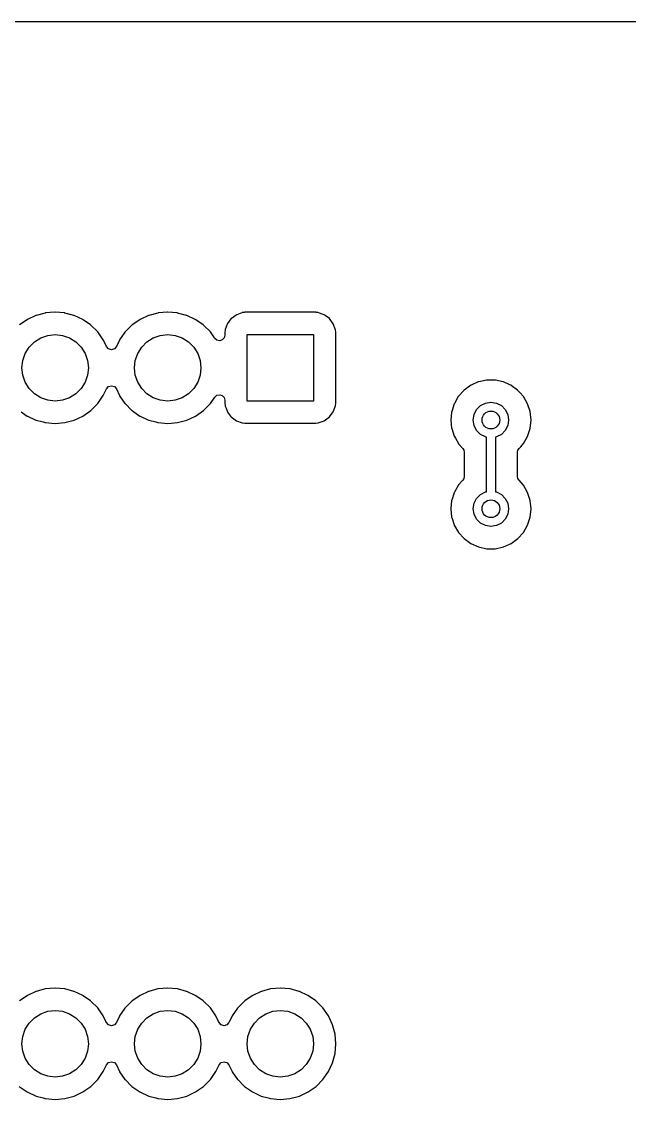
# Model space of a CAD drawing. Extents: x 98 to 198, y -146.7 to -46.7.
# Drawn here: x 138.01 to 151.72, y -71.02 to -46.72 of the extents above; entities that cross this region are included whole.
import ezdxf

# ---------------------------------------------------------------- set-up
doc = ezdxf.new("R2010")
doc.units = 0
doc.layers.add('BLACK', color=7, linetype='CONTINUOUS')

msp = doc.modelspace()

# ---------------------------------------------------------------- linework, layer by layer
at = {"layer": 'BLACK', "linetype": 'CONTINUOUS'}
for p, q in [((98.1282, -46.7167), (197.872, -46.7167)), ((138.138, -53.4385), (137.968, -53.5578)), ((138.142, -53.4354), (138.138, -53.4385)), ((138.138, -53.4385), (138.138, -53.4385)), ((138.147, -53.4331), (138.142, -53.4354)), ((138.336, -53.3452), (138.147, -53.4331)), ((138.147, -53.4331), (138.147, -53.4331)), ((138.341, -53.3429), (138.336, -53.3452)), ((138.336, -53.3452), (138.336, -53.3452)), ((138.346, -53.3415), (138.341, -53.3429)), ((138.547, -53.2877), (138.346, -53.3415)), ((138.346, -53.3415), (138.346, -53.3415)), ((138.552, -53.2863), (138.547, -53.2877)), ((138.547, -53.2877), (138.547, -53.2877)), ((138.557, -53.2858), (138.552, -53.2863)), ((138.765, -53.2677), (138.557, -53.2858)), ((138.557, -53.2858), (138.557, -53.2858)), ((138.77, -53.2672), (138.765, -53.2677)), ((138.775, -53.2677), (138.77, -53.2672)), ((138.983, -53.2858), (138.775, -53.2677)), ((138.988, -53.2863), (138.983, -53.2858)), ((138.983, -53.2858), (138.983, -53.2858)), ((138.993, -53.2877), (138.988, -53.2863)), ((139.194, -53.3415), (138.993, -53.2877)), ((138.993, -53.2877), (138.993, -53.2877)), ((139.199, -53.3429), (139.194, -53.3415)), ((139.194, -53.3415), (139.194, -53.3415)), ((139.204, -53.3452), (139.199, -53.3429)), ((139.393, -53.4331), (139.204, -53.3452)), ((139.204, -53.3452), (139.204, -53.3452)), ((139.398, -53.4354), (139.393, -53.4331)), ((139.393, -53.4331), (139.393, -53.4331)), ((139.402, -53.4385), (139.398, -53.4354)), ((139.572, -53.5578), (139.402, -53.4385)), ((139.402, -53.4385), (139.402, -53.4385)), ((140.678, -53.4385), (140.508, -53.5578)), ((140.682, -53.4354), (140.678, -53.4385)), ((140.678, -53.4385), (140.678, -53.4385)), ((140.687, -53.4331), (140.682, -53.4354)), ((140.876, -53.3452), (140.687, -53.4331)), ((140.687, -53.4331), (140.687, -53.4331)), ((140.881, -53.3429), (140.876, -53.3452)), ((140.876, -53.3452), (140.876, -53.3452)), ((140.886, -53.3415), (140.881, -53.3429)), ((141.087, -53.2877), (140.886, -53.3415)), ((140.886, -53.3415), (140.886, -53.3415)), ((141.092, -53.2863), (141.087, -53.2877)), ((141.087, -53.2877), (141.087, -53.2877)), ((141.097, -53.2858), (141.092, -53.2863)), ((141.305, -53.2677), (141.097, -53.2858)), ((141.097, -53.2858), (141.097, -53.2858)), ((141.31, -53.2672), (141.305, -53.2677)), ((141.315, -53.2677), (141.31, -53.2672)), ((141.523, -53.2858), (141.315, -53.2677)), ((141.528, -53.2863), (141.523, -53.2858)), ((141.523, -53.2858), (141.523, -53.2858)), ((141.533, -53.2877), (141.528, -53.2863)), ((141.734, -53.3415), (141.533, -53.2877)), ((141.533, -53.2877), (141.533, -53.2877)), ((141.739, -53.3429), (141.734, -53.3415)), ((141.734, -53.3415), (141.734, -53.3415)), ((141.744, -53.3452), (141.739, -53.3429)), ((141.933, -53.4331), (141.744, -53.3452)), ((141.744, -53.3452), (141.744, -53.3452)), ((141.938, -53.4354), (141.933, -53.4331)), ((141.933, -53.4331), (141.933, -53.4331)), ((141.942, -53.4385), (141.938, -53.4354)), ((142.112, -53.5578), (141.942, -53.4385)), ((141.942, -53.4385), (141.942, -53.4385)), ((142.737, -53.422), (142.662, -53.5231)), ((142.742, -53.415), (142.737, -53.422)), ((142.737, -53.422), (142.737, -53.422)), ((142.75, -53.4096), (142.742, -53.415)), ((142.851, -53.334), (142.75, -53.4096)), ((142.75, -53.4096), (142.75, -53.4096)), ((142.858, -53.3287), (142.851, -53.334)), ((142.851, -53.334), (142.851, -53.334)), ((142.866, -53.3256), (142.858, -53.3287)), ((142.985, -53.2811), (142.866, -53.3256)), ((142.866, -53.3256), (142.866, -53.3256)), ((142.993, -53.2784), (142.985, -53.2811)), ((142.985, -53.2811), (142.985, -53.2811)), ((143, -53.2776), (142.993, -53.2784)), ((143.049, -53.2724), (143, -53.2776)), ((143, -53.2776), (143, -53.2776)), ((143.052, -53.272), (143.049, -53.2724)), ((143.049, -53.2724), (143.049, -53.2724)), ((143.055, -53.272), (143.052, -53.272)), ((144.645, -53.272), (143.055, -53.272)), ((143.055, -53.272), (143.055, -53.272)), ((144.648, -53.272), (144.645, -53.272)), ((144.651, -53.2724), (144.648, -53.272)), ((144.7, -53.2776), (144.651, -53.2724)), ((144.651, -53.2724), (144.651, -53.2724)), ((144.707, -53.2784), (144.7, -53.2776)), ((144.7, -53.2776), (144.7, -53.2776)), ((144.715, -53.2811), (144.707, -53.2784)), ((144.772, -53.3025), (144.715, -53.2811)), ((144.715, -53.2811), (144.715, -53.2811)), ((144.842, -53.3287), (144.772, -53.3025)), ((144.849, -53.334), (144.842, -53.3287)), ((144.903, -53.374), (144.849, -53.334)), ((144.849, -53.334), (144.849, -53.334)), ((144.958, -53.415), (144.903, -53.374)), ((145.044, -53.5302), (144.958, -53.415)), ((139.577, -53.5609), (139.572, -53.5578)), ((139.572, -53.5578), (139.572, -53.5578)), ((139.732, -53.7156), (139.577, -53.5609)), ((140.499, -53.5647), (140.352, -53.7118)), ((140.503, -53.5609), (140.499, -53.5647)), ((140.499, -53.5647), (140.499, -53.5647)), ((140.508, -53.5578), (140.503, -53.5609)), ((140.508, -53.5578), (140.508, -53.5578)), ((142.117, -53.5609), (142.112, -53.5578)), ((142.112, -53.5578), (142.112, -53.5578)), ((142.272, -53.7156), (142.117, -53.5609)), ((142.605, -53.6727), (142.6, -53.7213)), ((142.606, -53.665), (142.605, -53.6727)), ((142.605, -53.6727), (142.605, -53.6727)), ((142.609, -53.6578), (142.606, -53.665)), ((142.653, -53.5385), (142.609, -53.6577)), ((142.609, -53.6577), (142.609, -53.6578)), ((142.656, -53.5302), (142.653, -53.5385)), ((142.653, -53.5385), (142.653, -53.5385)), ((142.662, -53.5231), (142.656, -53.5302)), ((142.662, -53.5231), (142.662, -53.5231)), ((145.094, -53.665), (145.044, -53.5302)), ((145.1, -53.7246), (145.094, -53.665)), ((138.184, -54.0549), (138.302, -53.9361)), ((138.302, -53.9361), (138.445, -53.8468)), ((138.445, -53.8468), (138.603, -53.7913)), ((138.603, -53.7913), (138.77, -53.7725)), ((138.77, -53.7725), (138.937, -53.7913)), ((138.937, -53.7913), (139.095, -53.8468)), ((139.095, -53.8468), (139.238, -53.9361)), ((139.238, -53.9361), (139.356, -54.0549)), ((139.857, -53.8949), (139.732, -53.7156)), ((139.866, -53.9145), (139.857, -53.8949)), ((139.928, -54.0461), (139.866, -53.9145)), ((140.221, -53.8998), (140.152, -54.0461)), ((140.223, -53.8949), (140.221, -53.8998)), ((140.221, -53.8998), (140.221, -53.8998)), ((140.226, -53.8904), (140.223, -53.8949)), ((140.345, -53.7201), (140.226, -53.8904)), ((140.226, -53.8904), (140.226, -53.8904)), ((140.348, -53.7156), (140.345, -53.7201)), ((140.345, -53.7201), (140.345, -53.7201)), ((140.352, -53.7118), (140.348, -53.7156)), ((140.352, -53.7118), (140.352, -53.7118)), ((140.724, -54.0549), (140.842, -53.9361)), ((140.842, -53.9361), (140.985, -53.8468)), ((140.985, -53.8468), (141.143, -53.7913)), ((141.143, -53.7913), (141.31, -53.7725)), ((141.31, -53.7725), (141.477, -53.7913)), ((141.477, -53.7913), (141.635, -53.8468)), ((141.635, -53.8468), (141.778, -53.9361)), ((141.778, -53.9361), (141.896, -54.0549)), ((142.366, -53.8508), (142.272, -53.7156)), ((142.374, -53.8618), (142.366, -53.8508)), ((142.421, -53.9021), (142.374, -53.8618)), ((142.482, -53.9145), (142.421, -53.9021)), ((142.541, -53.8958), (142.482, -53.9145)), ((142.584, -53.8508), (142.541, -53.8958)), ((142.6, -53.7906), (142.584, -53.8508)), ((142.6, -53.7213), (142.6, -53.7213)), ((142.6, -53.7213), (142.6, -53.7246)), ((142.6, -53.7246), (142.6, -53.7279)), ((142.6, -53.7279), (142.6, -53.7279)), ((142.6, -53.7279), (142.6, -53.7906)), ((143.1, -55.2725), (143.1, -53.7725)), ((143.1, -53.7725), (144.6, -53.7725)), ((144.6, -53.7725), (144.6, -55.2725)), ((145.1, -55.3204), (145.1, -53.7246)), ((138.094, -54.1971), (138.184, -54.0549)), ((139.356, -54.0549), (139.446, -54.1971)), ((139.973, -54.0983), (139.928, -54.0461)), ((140.04, -54.1177), (139.973, -54.0983)), ((140.107, -54.0983), (140.04, -54.1177)), ((140.152, -54.0461), (140.107, -54.0983)), ((140.634, -54.1971), (140.724, -54.0549)), ((141.896, -54.0549), (141.986, -54.1971)), ((138.02, -54.5225), (138.039, -54.3556)), ((138.039, -54.3556), (138.094, -54.1971)), ((139.446, -54.1971), (139.501, -54.3556)), ((139.501, -54.3556), (139.52, -54.5225)), ((140.56, -54.5225), (140.579, -54.3556)), ((140.579, -54.3556), (140.634, -54.1971)), ((141.986, -54.1971), (142.041, -54.3556)), ((142.041, -54.3556), (142.06, -54.5225)), ((138.039, -54.6894), (138.02, -54.5225)), ((139.52, -54.5225), (139.501, -54.6894)), ((140.579, -54.6894), (140.56, -54.5225)), ((142.06, -54.5225), (142.041, -54.6894)), ((138.094, -54.8479), (138.039, -54.6894)), ((138.184, -54.9901), (138.094, -54.8479)), ((139.446, -54.8479), (139.356, -54.9901)), ((139.501, -54.6894), (139.446, -54.8479)), ((140.634, -54.8479), (140.579, -54.6894)), ((140.724, -54.9901), (140.634, -54.8479)), ((141.986, -54.8479), (141.896, -54.9901)), ((142.041, -54.6894), (141.986, -54.8479)), ((148.142, -54.9197), (147.999, -55.0233)), ((148.147, -54.9158), (148.142, -54.9197)), ((148.142, -54.9197), (148.142, -54.9197)), ((148.153, -54.9132), (148.147, -54.9158)), ((148.314, -54.8415), (148.153, -54.9132)), ((148.153, -54.9132), (148.153, -54.9132)), ((148.32, -54.8389), (148.314, -54.8415)), ((148.314, -54.8415), (148.314, -54.8415)), ((148.327, -54.8375), (148.32, -54.8389)), ((148.499, -54.8009), (148.327, -54.8375)), ((148.327, -54.8375), (148.327, -54.8375)), ((148.505, -54.7995), (148.499, -54.8009)), ((148.499, -54.8009), (148.499, -54.8009)), ((148.695, -54.7995), (148.505, -54.7995)), ((148.701, -54.8009), (148.695, -54.7995)), ((148.873, -54.8375), (148.701, -54.8009)), ((148.701, -54.8009), (148.701, -54.8009)), ((148.88, -54.8389), (148.873, -54.8375)), ((148.873, -54.8375), (148.873, -54.8375)), ((148.886, -54.8415), (148.88, -54.8389)), ((149.029, -54.9054), (148.886, -54.8415)), ((148.886, -54.8415), (148.886, -54.8415)), ((149.053, -54.9158), (149.029, -54.9054)), ((149.058, -54.9197), (149.053, -54.9158)), ((149.201, -55.0233), (149.058, -54.9197)), ((149.058, -54.9197), (149.058, -54.9197)), ((138.302, -55.1089), (138.184, -54.9901)), ((138.445, -55.1982), (138.302, -55.1089)), ((139.238, -55.1089), (139.095, -55.1982)), ((139.356, -54.9901), (139.238, -55.1089)), ((139.732, -55.3294), (139.857, -55.1501)), ((139.857, -55.1501), (139.928, -54.9989)), ((139.928, -54.9989), (139.973, -54.9467)), ((139.973, -54.9467), (140.04, -54.9273)), ((140.04, -54.9273), (140.107, -54.9467)), ((140.107, -54.9467), (140.152, -54.9989)), ((140.152, -54.9989), (140.221, -55.1452)), ((140.221, -55.1452), (140.221, -55.1452)), ((140.221, -55.1452), (140.223, -55.1501)), ((140.223, -55.1501), (140.226, -55.1546)), ((140.226, -55.1546), (140.226, -55.1546)), ((140.226, -55.1546), (140.345, -55.3249)), ((140.842, -55.1089), (140.724, -54.9901)), ((140.985, -55.1982), (140.842, -55.1089)), ((141.778, -55.1089), (141.635, -55.1982)), ((141.896, -54.9901), (141.778, -55.1089)), ((142.374, -55.1832), (142.421, -55.1429)), ((142.421, -55.1429), (142.482, -55.1305)), ((142.482, -55.1305), (142.541, -55.1492)), ((142.541, -55.1492), (142.584, -55.1942)), ((147.872, -55.163), (147.867, -55.1678)), ((147.99, -55.0319), (147.872, -55.163)), ((147.872, -55.163), (147.872, -55.163)), ((147.994, -55.0271), (147.99, -55.0319)), ((147.99, -55.0319), (147.99, -55.0319)), ((147.999, -55.0233), (147.994, -55.0271)), ((147.999, -55.0233), (147.999, -55.0233)), ((149.206, -55.0271), (149.201, -55.0233)), ((149.201, -55.0233), (149.201, -55.0233)), ((149.21, -55.0319), (149.206, -55.0271)), ((149.254, -55.0807), (149.21, -55.0319)), ((149.21, -55.0319), (149.21, -55.0319)), ((149.333, -55.1678), (149.254, -55.0807)), ((138.603, -55.2537), (138.445, -55.1982)), ((138.77, -55.2725), (138.603, -55.2537)), ((138.937, -55.2537), (138.77, -55.2725)), ((139.095, -55.1982), (138.937, -55.2537)), ((139.577, -55.4841), (139.732, -55.3294)), ((140.345, -55.3249), (140.345, -55.3249)), ((140.345, -55.3249), (140.348, -55.3294)), ((140.348, -55.3294), (140.503, -55.4841)), ((141.143, -55.2537), (140.985, -55.1982)), ((141.31, -55.2725), (141.143, -55.2537)), ((141.477, -55.2537), (141.31, -55.2725)), ((141.635, -55.1982), (141.477, -55.2537)), ((142.117, -55.4841), (142.272, -55.3294)), ((142.272, -55.3294), (142.374, -55.1832)), ((142.584, -55.1942), (142.6, -55.2544)), ((142.6, -55.2544), (142.6, -55.3171)), ((142.6, -55.3171), (142.6, -55.3171)), ((142.6, -55.3171), (142.6, -55.3204)), ((142.6, -55.3204), (142.6, -55.3237)), ((142.6, -55.3237), (142.6, -55.3237)), ((142.6, -55.3237), (142.605, -55.3723)), ((142.605, -55.3723), (142.605, -55.3723)), ((142.605, -55.3723), (142.606, -55.38)), ((142.606, -55.38), (142.609, -55.3872)), ((142.609, -55.3872), (142.609, -55.3873)), ((142.609, -55.3873), (142.627, -55.4359)), ((144.6, -55.2725), (143.1, -55.2725)), ((145.044, -55.5148), (145.094, -55.38)), ((145.094, -55.38), (145.1, -55.3204)), ((147.771, -55.3379), (147.716, -55.5056)), ((147.773, -55.3317), (147.771, -55.3379)), ((147.771, -55.3379), (147.771, -55.3379)), ((147.776, -55.3261), (147.773, -55.3317)), ((147.864, -55.1734), (147.776, -55.3261)), ((147.776, -55.3261), (147.776, -55.3261)), ((147.867, -55.1678), (147.864, -55.1734)), ((147.864, -55.1734), (147.864, -55.1734)), ((148.276, -55.4649), (148.365, -55.3764)), ((148.365, -55.3764), (148.476, -55.3196)), ((148.476, -55.3196), (148.6, -55.3)), ((148.6, -55.3), (148.724, -55.3196)), ((148.724, -55.3196), (148.835, -55.3764)), ((148.835, -55.3764), (148.924, -55.4649)), ((149.427, -55.3317), (149.333, -55.1678)), ((149.486, -55.5117), (149.427, -55.3317)), ((138.007, -55.5148), (138.142, -55.6096)), ((138.142, -55.6096), (138.147, -55.6119)), ((138.147, -55.6119), (138.147, -55.6119)), ((138.147, -55.6119), (138.322, -55.6935)), ((139.199, -55.7021), (139.398, -55.6096)), ((139.398, -55.6096), (139.577, -55.4841)), ((140.503, -55.4841), (140.508, -55.4872)), ((140.508, -55.4872), (140.508, -55.4872)), ((140.508, -55.4872), (140.547, -55.5148)), ((140.547, -55.5148), (140.682, -55.6096)), ((140.682, -55.6096), (140.687, -55.6119)), ((140.687, -55.6119), (140.687, -55.6119)), ((140.687, -55.6119), (140.862, -55.6935)), ((141.739, -55.7021), (141.938, -55.6096)), ((141.938, -55.6096), (142.117, -55.4841)), ((142.627, -55.4359), (142.656, -55.5148)), ((142.656, -55.5148), (142.662, -55.5219)), ((142.662, -55.5219), (142.662, -55.5219)), ((142.662, -55.5219), (142.727, -55.6096)), ((142.727, -55.6096), (142.742, -55.63)), ((142.742, -55.63), (142.858, -55.7163)), ((144.842, -55.7163), (144.958, -55.63)), ((144.958, -55.63), (145.044, -55.5148)), ((147.703, -55.6229), (147.695, -55.7)), ((147.714, -55.5182), (147.703, -55.6229)), ((147.716, -55.5056), (147.714, -55.5117)), ((147.714, -55.5117), (147.714, -55.5182)), ((147.714, -55.5182), (147.714, -55.5182)), ((147.716, -55.5056), (147.716, -55.5056)), ((148.2, -55.7), (148.22, -55.5764)), ((148.22, -55.5764), (148.276, -55.4649)), ((148.924, -55.4649), (148.98, -55.5764)), ((148.98, -55.5764), (149, -55.7)), ((149.505, -55.7), (149.486, -55.5117)), ((138.322, -55.6935), (138.341, -55.7021)), ((138.341, -55.7021), (138.499, -55.7444)), ((138.499, -55.7444), (138.547, -55.7573)), ((138.547, -55.7573), (138.547, -55.7573)), ((138.547, -55.7573), (138.552, -55.7587)), ((138.552, -55.7587), (138.77, -55.7778)), ((138.77, -55.7778), (138.988, -55.7587)), ((138.988, -55.7587), (139.199, -55.7021)), ((140.862, -55.6935), (140.881, -55.7021)), ((140.881, -55.7021), (141.039, -55.7444)), ((141.039, -55.7444), (141.087, -55.7573)), ((141.087, -55.7573), (141.087, -55.7573)), ((141.087, -55.7573), (141.092, -55.7587)), ((141.092, -55.7587), (141.31, -55.7778)), ((141.31, -55.7778), (141.528, -55.7587)), ((141.528, -55.7587), (141.739, -55.7021)), ((142.858, -55.7163), (142.993, -55.7666)), ((142.993, -55.7666), (143.052, -55.773)), ((143.052, -55.773), (144.648, -55.773)), ((144.648, -55.773), (144.707, -55.7666)), ((144.707, -55.7666), (144.842, -55.7163)), ((147.695, -55.7), (147.695, -55.7065)), ((147.695, -55.7065), (147.714, -55.8818)), ((147.714, -55.8818), (147.714, -55.8818)), ((147.714, -55.8818), (147.714, -55.8883)), ((147.714, -55.8883), (147.716, -55.8944)), ((148.22, -55.8236), (148.2, -55.7)), ((148.276, -55.9351), (148.22, -55.8236)), ((148.98, -55.8236), (148.924, -55.9351)), ((149, -55.7), (148.98, -55.8236)), ((149.427, -56.0683), (149.486, -55.8883)), ((149.486, -55.8883), (149.505, -55.7)), ((147.716, -55.8944), (147.716, -55.8944)), ((147.716, -55.8944), (147.771, -56.0621)), ((147.771, -56.0621), (147.773, -56.0683)), ((147.773, -56.0683), (147.776, -56.0739)), ((147.776, -56.0739), (147.776, -56.0739)), ((147.776, -56.0739), (147.799, -56.1128)), ((147.799, -56.1128), (147.867, -56.2322)), ((148.365, -56.0236), (148.276, -55.9351)), ((148.476, -56.0804), (148.365, -56.0236)), ((148.498, -56.0839), (148.476, -56.0804)), ((148.498, -57.3172), (148.498, -56.0839)), ((148.724, -56.0804), (148.702, -56.0839)), ((148.702, -56.0839), (148.702, -57.3172)), ((148.835, -56.0236), (148.724, -56.0804)), ((148.924, -55.9351), (148.835, -56.0236)), ((149.333, -56.2322), (149.427, -56.0683)), ((147.867, -56.2322), (147.872, -56.237)), ((147.872, -56.237), (147.872, -56.237)), ((147.872, -56.237), (147.966, -56.3417)), ((147.966, -56.3417), (147.99, -56.3802)), ((149.21, -56.3802), (149.234, -56.3417)), ((149.234, -56.3417), (149.271, -56.3011)), ((149.271, -56.3011), (149.333, -56.2322)), ((147.99, -56.3802), (147.998, -56.4247)), ((147.998, -56.4247), (147.998, -56.9764)), ((149.202, -56.4247), (149.21, -56.3802)), ((149.202, -56.9764), (149.202, -56.4247)), ((147.966, -57.0594), (147.872, -57.1641)), ((147.99, -57.0209), (147.966, -57.0594)), ((147.998, -56.9764), (147.99, -57.0209)), ((149.21, -57.0209), (149.202, -56.9764)), ((149.234, -57.0594), (149.21, -57.0209)), ((149.333, -57.1689), (149.234, -57.0594)), ((147.771, -57.339), (147.716, -57.5067)), ((147.773, -57.3328), (147.771, -57.339)), ((147.771, -57.339), (147.771, -57.339)), ((147.776, -57.3272), (147.773, -57.3328)), ((147.864, -57.1745), (147.776, -57.3272)), ((147.776, -57.3272), (147.776, -57.3272)), ((147.867, -57.1689), (147.864, -57.1745)), ((147.864, -57.1745), (147.864, -57.1745)), ((147.872, -57.1641), (147.867, -57.1689)), ((147.872, -57.1641), (147.872, -57.1641)), ((148.365, -57.3775), (148.476, -57.3207)), ((148.476, -57.3207), (148.498, -57.3172)), ((148.702, -57.3172), (148.724, -57.3207)), ((148.724, -57.3207), (148.835, -57.3775)), ((149.427, -57.3328), (149.333, -57.1689)), ((149.486, -57.5128), (149.427, -57.3328)), ((147.714, -57.5193), (147.696, -57.6876)), ((147.716, -57.5067), (147.714, -57.5128)), ((147.714, -57.5128), (147.714, -57.5193)), ((147.714, -57.5193), (147.714, -57.5193)), ((147.716, -57.5067), (147.716, -57.5067)), ((148.2, -57.7011), (148.22, -57.5775)), ((148.22, -57.5775), (148.276, -57.466)), ((148.276, -57.466), (148.365, -57.3775)), ((148.835, -57.3775), (148.924, -57.466)), ((148.924, -57.466), (148.98, -57.5775)), ((148.98, -57.5775), (149, -57.7011)), ((149.505, -57.7011), (149.486, -57.5128)), ((147.696, -57.6876), (147.695, -57.7011)), ((147.695, -57.7011), (147.695, -57.7076)), ((147.695, -57.7076), (147.714, -57.8829)), ((148.22, -57.8247), (148.2, -57.7011)), ((148.276, -57.9362), (148.22, -57.8247)), ((148.98, -57.8247), (148.924, -57.9362)), ((149, -57.7011), (148.98, -57.8247)), ((149.486, -57.8894), (149.505, -57.7011)), ((147.714, -57.8829), (147.714, -57.8829)), ((147.714, -57.8829), (147.714, -57.8894)), ((147.714, -57.8894), (147.716, -57.8955)), ((147.716, -57.8955), (147.716, -57.8955)), ((147.716, -57.8955), (147.771, -58.0632)), ((147.771, -58.0632), (147.773, -58.0694)), ((147.773, -58.0694), (147.867, -58.2333)), ((148.365, -58.0247), (148.276, -57.9362)), ((148.476, -58.0815), (148.365, -58.0247)), ((148.835, -58.0247), (148.724, -58.0815)), ((148.924, -57.9362), (148.835, -58.0247)), ((149.333, -58.2333), (149.427, -58.0694)), ((149.427, -58.0694), (149.486, -57.8894)), ((147.867, -58.2333), (147.994, -58.374)), ((148.6, -58.1011), (148.476, -58.0815)), ((148.724, -58.0815), (148.6, -58.1011)), ((149.206, -58.374), (149.333, -58.2333)), ((147.994, -58.374), (148.147, -58.4853)), ((148.147, -58.4853), (148.32, -58.5622)), ((148.32, -58.5622), (148.505, -58.6016)), ((148.695, -58.6016), (148.88, -58.5622)), ((148.88, -58.5622), (149.053, -58.4853)), ((149.053, -58.4853), (149.206, -58.374)), ((148.505, -58.6016), (148.688, -58.6016)), ((148.688, -58.6016), (148.695, -58.6016)), ((138.547, -68.5277), (138.346, -68.5815)), ((138.552, -68.5263), (138.547, -68.5277)), ((138.547, -68.5277), (138.547, -68.5277)), ((138.557, -68.5258), (138.552, -68.5263)), ((138.765, -68.5077), (138.557, -68.5258)), ((138.557, -68.5258), (138.557, -68.5258)), ((138.77, -68.5072), (138.765, -68.5077)), ((138.775, -68.5077), (138.77, -68.5072)), ((138.983, -68.5258), (138.775, -68.5077)), ((138.988, -68.5263), (138.983, -68.5258)), ((138.983, -68.5258), (138.983, -68.5258)), ((138.993, -68.5277), (138.988, -68.5263)), ((139.194, -68.5815), (138.993, -68.5277)), ((138.993, -68.5277), (138.993, -68.5277)), ((141.087, -68.5277), (140.886, -68.5815)), ((141.092, -68.5263), (141.087, -68.5277)), ((141.087, -68.5277), (141.087, -68.5277)), ((141.097, -68.5258), (141.092, -68.5263)), ((141.305, -68.5077), (141.097, -68.5258)), ((141.097, -68.5258), (141.097, -68.5258)), ((141.31, -68.5072), (141.305, -68.5077)), ((141.315, -68.5077), (141.31, -68.5072)), ((141.523, -68.5258), (141.315, -68.5077)), ((141.528, -68.5263), (141.523, -68.5258)), ((141.523, -68.5258), (141.523, -68.5258)), ((141.533, -68.5277), (141.528, -68.5263)), ((141.734, -68.5815), (141.533, -68.5277)), ((141.533, -68.5277), (141.533, -68.5277)), ((143.627, -68.5277), (143.426, -68.5815)), ((143.632, -68.5263), (143.627, -68.5277)), ((143.627, -68.5277), (143.627, -68.5277)), ((143.637, -68.5258), (143.632, -68.5263)), ((143.845, -68.5077), (143.637, -68.5258)), ((143.637, -68.5258), (143.637, -68.5258)), ((143.85, -68.5072), (143.845, -68.5077)), ((143.855, -68.5077), (143.85, -68.5072)), ((144.063, -68.5258), (143.855, -68.5077)), ((144.068, -68.5263), (144.063, -68.5258)), ((144.063, -68.5258), (144.063, -68.5258)), ((144.073, -68.5277), (144.068, -68.5263)), ((144.274, -68.5815), (144.073, -68.5277)), ((144.073, -68.5277), (144.073, -68.5277)), ((138.138, -68.6785), (137.968, -68.7978)), ((138.142, -68.6754), (138.138, -68.6785)), ((138.138, -68.6785), (138.138, -68.6785)), ((138.147, -68.6731), (138.142, -68.6754)), ((138.336, -68.5852), (138.147, -68.6731)), ((138.147, -68.6731), (138.147, -68.6731)), ((138.341, -68.5829), (138.336, -68.5852)), ((138.336, -68.5852), (138.336, -68.5852)), ((138.346, -68.5815), (138.341, -68.5829)), ((138.346, -68.5815), (138.346, -68.5815)), ((139.199, -68.5829), (139.194, -68.5815)), ((139.194, -68.5815), (139.194, -68.5815)), ((139.204, -68.5852), (139.199, -68.5829)), ((139.393, -68.6731), (139.204, -68.5852)), ((139.204, -68.5852), (139.204, -68.5852)), ((139.398, -68.6754), (139.393, -68.6731)), ((139.393, -68.6731), (139.393, -68.6731)), ((139.402, -68.6785), (139.398, -68.6754)), ((139.572, -68.7978), (139.402, -68.6785)), ((139.402, -68.6785), (139.402, -68.6785)), ((140.678, -68.6785), (140.508, -68.7978)), ((140.682, -68.6754), (140.678, -68.6785)), ((140.678, -68.6785), (140.678, -68.6785)), ((140.687, -68.6731), (140.682, -68.6754)), ((140.876, -68.5852), (140.687, -68.6731)), ((140.687, -68.6731), (140.687, -68.6731)), ((140.881, -68.5829), (140.876, -68.5852)), ((140.876, -68.5852), (140.876, -68.5852)), ((140.886, -68.5815), (140.881, -68.5829)), ((140.886, -68.5815), (140.886, -68.5815)), ((141.739, -68.5829), (141.734, -68.5815)), ((141.734, -68.5815), (141.734, -68.5815)), ((141.744, -68.5852), (141.739, -68.5829)), ((141.933, -68.6731), (141.744, -68.5852)), ((141.744, -68.5852), (141.744, -68.5852)), ((141.938, -68.6754), (141.933, -68.6731)), ((141.933, -68.6731), (141.933, -68.6731)), ((141.942, -68.6785), (141.938, -68.6754)), ((142.112, -68.7978), (141.942, -68.6785)), ((141.942, -68.6785), (141.942, -68.6785)), ((143.218, -68.6785), (143.048, -68.7978)), ((143.222, -68.6754), (143.218, -68.6785)), ((143.218, -68.6785), (143.218, -68.6785)), ((143.227, -68.6731), (143.222, -68.6754)), ((143.416, -68.5852), (143.227, -68.6731)), ((143.227, -68.6731), (143.227, -68.6731)), ((143.421, -68.5829), (143.416, -68.5852)), ((143.416, -68.5852), (143.416, -68.5852)), ((143.426, -68.5815), (143.421, -68.5829)), ((143.426, -68.5815), (143.426, -68.5815)), ((144.279, -68.5829), (144.274, -68.5815)), ((144.274, -68.5815), (144.274, -68.5815)), ((144.284, -68.5852), (144.279, -68.5829)), ((144.473, -68.6731), (144.284, -68.5852)), ((144.284, -68.5852), (144.284, -68.5852)), ((144.478, -68.6754), (144.473, -68.6731)), ((144.473, -68.6731), (144.473, -68.6731)), ((144.482, -68.6785), (144.478, -68.6754)), ((144.652, -68.7978), (144.482, -68.6785)), ((144.482, -68.6785), (144.482, -68.6785)), ((138.603, -69.0313), (138.77, -69.0125)), ((138.77, -69.0125), (138.937, -69.0313)), ((139.577, -68.8009), (139.572, -68.7978)), ((139.572, -68.7978), (139.572, -68.7978)), ((139.732, -68.9556), (139.577, -68.8009)), ((139.857, -69.1349), (139.732, -68.9556)), ((140.345, -68.9601), (140.226, -69.1304)), ((140.348, -68.9556), (140.345, -68.9601)), ((140.345, -68.9601), (140.345, -68.9601)), ((140.352, -68.9518), (140.348, -68.9556)), ((140.499, -68.8047), (140.352, -68.9518)), ((140.352, -68.9518), (140.352, -68.9518)), ((140.503, -68.8009), (140.499, -68.8047)), ((140.499, -68.8047), (140.499, -68.8047)), ((140.508, -68.7978), (140.503, -68.8009)), ((140.508, -68.7978), (140.508, -68.7978)), ((141.143, -69.0313), (141.31, -69.0125)), ((141.31, -69.0125), (141.477, -69.0313)), ((142.117, -68.8009), (142.112, -68.7978)), ((142.112, -68.7978), (142.112, -68.7978)), ((142.272, -68.9556), (142.117, -68.8009)), ((142.397, -69.1349), (142.272, -68.9556)), ((142.885, -68.9601), (142.766, -69.1304)), ((142.888, -68.9556), (142.885, -68.9601)), ((142.885, -68.9601), (142.885, -68.9601)), ((142.892, -68.9518), (142.888, -68.9556)), ((143.039, -68.8047), (142.892, -68.9518)), ((142.892, -68.9518), (142.892, -68.9518)), ((143.043, -68.8009), (143.039, -68.8047)), ((143.039, -68.8047), (143.039, -68.8047)), ((143.048, -68.7978), (143.043, -68.8009)), ((143.048, -68.7978), (143.048, -68.7978)), ((143.683, -69.0313), (143.85, -69.0125)), ((143.85, -69.0125), (144.017, -69.0313)), ((144.657, -68.8009), (144.652, -68.7978)), ((144.652, -68.7978), (144.652, -68.7978)), ((144.812, -68.9556), (144.657, -68.8009)), ((144.937, -69.1349), (144.812, -68.9556)), ((138.184, -69.2949), (138.302, -69.1761)), ((138.302, -69.1761), (138.445, -69.0868)), ((138.445, -69.0868), (138.603, -69.0313)), ((138.937, -69.0313), (139.095, -69.0868)), ((139.095, -69.0868), (139.238, -69.1761)), ((139.238, -69.1761), (139.356, -69.2949)), ((139.915, -69.258), (139.857, -69.1349)), ((139.928, -69.2861), (139.915, -69.258)), ((140.221, -69.1398), (140.152, -69.2861)), ((140.223, -69.1349), (140.221, -69.1398)), ((140.221, -69.1398), (140.221, -69.1398)), ((140.226, -69.1304), (140.223, -69.1349)), ((140.226, -69.1304), (140.226, -69.1304)), ((140.724, -69.2949), (140.842, -69.1761)), ((140.842, -69.1761), (140.985, -69.0868)), ((140.985, -69.0868), (141.143, -69.0313)), ((141.477, -69.0313), (141.635, -69.0868)), ((141.635, -69.0868), (141.778, -69.1761)), ((141.778, -69.1761), (141.896, -69.2949)), ((142.455, -69.258), (142.397, -69.1349)), ((142.468, -69.2861), (142.455, -69.258)), ((142.761, -69.1398), (142.692, -69.2861)), ((142.763, -69.1349), (142.761, -69.1398)), ((142.761, -69.1398), (142.761, -69.1398)), ((142.766, -69.1304), (142.763, -69.1349)), ((142.766, -69.1304), (142.766, -69.1304)), ((143.264, -69.2949), (143.382, -69.1761)), ((143.382, -69.1761), (143.525, -69.0868)), ((143.525, -69.0868), (143.683, -69.0313)), ((144.017, -69.0313), (144.175, -69.0868)), ((144.175, -69.0868), (144.318, -69.1761)), ((144.318, -69.1761), (144.436, -69.2949)), ((145.03, -69.3332), (144.937, -69.1349)), ((138.039, -69.5956), (138.094, -69.4371)), ((138.094, -69.4371), (138.184, -69.2949)), ((139.356, -69.2949), (139.446, -69.4371)), ((139.446, -69.4371), (139.501, -69.5956)), ((139.973, -69.3383), (139.928, -69.2861)), ((140.04, -69.3577), (139.973, -69.3383)), ((140.107, -69.3383), (140.04, -69.3577)), ((140.152, -69.2861), (140.107, -69.3383)), ((140.579, -69.5956), (140.634, -69.4371)), ((140.634, -69.4371), (140.724, -69.2949)), ((141.896, -69.2949), (141.986, -69.4371)), ((141.986, -69.4371), (142.041, -69.5956)), ((142.513, -69.3383), (142.468, -69.2861)), ((142.58, -69.3577), (142.513, -69.3383)), ((142.647, -69.3383), (142.58, -69.3577)), ((142.692, -69.2861), (142.647, -69.3383)), ((143.119, -69.5956), (143.174, -69.4371)), ((143.174, -69.4371), (143.264, -69.2949)), ((144.436, -69.2949), (144.526, -69.4371)), ((144.526, -69.4371), (144.581, -69.5956)), ((145.086, -69.5445), (145.03, -69.3332)), ((138.02, -69.7625), (138.039, -69.5956)), ((139.501, -69.5956), (139.52, -69.7625)), ((140.56, -69.7625), (140.579, -69.5956)), ((142.041, -69.5956), (142.06, -69.7625)), ((143.1, -69.7625), (143.119, -69.5956)), ((144.581, -69.5956), (144.6, -69.7625)), ((145.105, -69.7625), (145.086, -69.5445)), ((138.039, -69.9294), (138.02, -69.7625)), ((138.094, -70.0879), (138.039, -69.9294)), ((139.501, -69.9294), (139.446, -70.0879)), ((139.52, -69.7625), (139.501, -69.9294)), ((140.579, -69.9294), (140.56, -69.7625)), ((140.634, -70.0879), (140.579, -69.9294)), ((142.041, -69.9294), (141.986, -70.0879)), ((142.06, -69.7625), (142.041, -69.9294)), ((143.119, -69.9294), (143.1, -69.7625)), ((143.174, -70.0879), (143.119, -69.9294)), ((144.581, -69.9294), (144.526, -70.0879)), ((144.6, -69.7625), (144.581, -69.9294)), ((145.03, -70.1918), (145.086, -69.9805)), ((145.086, -69.9805), (145.105, -69.7625)), ((138.184, -70.2301), (138.094, -70.0879)), ((138.302, -70.3489), (138.184, -70.2301)), ((139.356, -70.2301), (139.238, -70.3489)), ((139.446, -70.0879), (139.356, -70.2301)), ((139.928, -70.2389), (139.973, -70.1867)), ((139.973, -70.1867), (140.04, -70.1673)), ((140.04, -70.1673), (140.107, -70.1867)), ((140.107, -70.1867), (140.152, -70.2389)), ((140.724, -70.2301), (140.634, -70.0879)), ((140.842, -70.3489), (140.724, -70.2301)), ((141.896, -70.2301), (141.778, -70.3489)), ((141.986, -70.0879), (141.896, -70.2301)), ((142.468, -70.2389), (142.513, -70.1867)), ((142.513, -70.1867), (142.58, -70.1673)), ((142.58, -70.1673), (142.647, -70.1867)), ((142.647, -70.1867), (142.692, -70.2389)), ((143.264, -70.2301), (143.174, -70.0879)), ((143.382, -70.3489), (143.264, -70.2301)), ((144.436, -70.2301), (144.318, -70.3489)), ((144.526, -70.0879), (144.436, -70.2301)), ((144.937, -70.3901), (145.03, -70.1918)), ((138.445, -70.4382), (138.302, -70.3489)), ((138.603, -70.4937), (138.445, -70.4382)), ((139.095, -70.4382), (138.937, -70.4937)), ((139.238, -70.3489), (139.095, -70.4382)), ((139.732, -70.5694), (139.857, -70.3901)), ((139.857, -70.3901), (139.928, -70.2389)), ((140.152, -70.2389), (140.221, -70.3852)), ((140.221, -70.3852), (140.221, -70.3852)), ((140.221, -70.3852), (140.223, -70.3901)), ((140.223, -70.3901), (140.226, -70.3946)), ((140.226, -70.3946), (140.226, -70.3946)), ((140.226, -70.3946), (140.345, -70.5649)), ((140.985, -70.4382), (140.842, -70.3489)), ((141.143, -70.4937), (140.985, -70.4382)), ((141.635, -70.4382), (141.477, -70.4937)), ((141.778, -70.3489), (141.635, -70.4382)), ((142.272, -70.5694), (142.397, -70.3901)), ((142.397, -70.3901), (142.468, -70.2389)), ((142.692, -70.2389), (142.761, -70.3852)), ((142.761, -70.3852), (142.761, -70.3852)), ((142.761, -70.3852), (142.763, -70.3901)), ((142.763, -70.3901), (142.766, -70.3946)), ((142.766, -70.3946), (142.766, -70.3946)), ((142.766, -70.3946), (142.885, -70.5649)), ((143.525, -70.4382), (143.382, -70.3489)), ((143.683, -70.4937), (143.525, -70.4382)), ((144.175, -70.4382), (144.017, -70.4937)), ((144.318, -70.3489), (144.175, -70.4382)), ((144.812, -70.5694), (144.937, -70.3901)), ((138.77, -70.5125), (138.603, -70.4937)), ((138.937, -70.4937), (138.77, -70.5125)), ((139.577, -70.7241), (139.732, -70.5694)), ((140.345, -70.5649), (140.345, -70.5649)), ((140.345, -70.5649), (140.348, -70.5694)), ((140.348, -70.5694), (140.503, -70.7241)), ((141.31, -70.5125), (141.143, -70.4937)), ((141.477, -70.4937), (141.31, -70.5125)), ((142.117, -70.7241), (142.272, -70.5694)), ((142.885, -70.5649), (142.885, -70.5649)), ((142.885, -70.5649), (142.888, -70.5694)), ((142.888, -70.5694), (143.043, -70.7241)), ((143.85, -70.5125), (143.683, -70.4937)), ((144.017, -70.4937), (143.85, -70.5125)), ((144.657, -70.7241), (144.812, -70.5694)), ((137.963, -70.7241), (138.142, -70.8496)), ((138.142, -70.8496), (138.341, -70.9421)), ((138.341, -70.9421), (138.499, -70.9844)), ((138.988, -70.9987), (139.199, -70.9421)), ((139.199, -70.9421), (139.398, -70.8496)), ((139.398, -70.8496), (139.577, -70.7241)), ((140.503, -70.7241), (140.682, -70.8496)), ((140.682, -70.8496), (140.881, -70.9421)), ((140.881, -70.9421), (141.039, -70.9844)), ((141.528, -70.9987), (141.739, -70.9421)), ((141.739, -70.9421), (141.938, -70.8496)), ((141.938, -70.8496), (142.117, -70.7241)), ((143.043, -70.7241), (143.222, -70.8496)), ((143.222, -70.8496), (143.421, -70.9421)), ((143.421, -70.9421), (143.579, -70.9844)), ((144.068, -70.9987), (144.279, -70.9421)), ((144.279, -70.9421), (144.478, -70.8496)), ((144.478, -70.8496), (144.657, -70.7241)), ((138.499, -70.9844), (138.547, -70.9973)), ((138.547, -70.9973), (138.547, -70.9973)), ((138.547, -70.9973), (138.552, -70.9987)), ((138.552, -70.9987), (138.77, -71.0178)), ((138.77, -71.0178), (138.988, -70.9987)), ((141.039, -70.9844), (141.087, -70.9973)), ((141.087, -70.9973), (141.087, -70.9973)), ((141.087, -70.9973), (141.092, -70.9987)), ((141.092, -70.9987), (141.31, -71.0178)), ((141.31, -71.0178), (141.528, -70.9987)), ((143.579, -70.9844), (143.627, -70.9973)), ((143.627, -70.9973), (143.627, -70.9973)), ((143.627, -70.9973), (143.632, -70.9987)), ((143.632, -70.9987), (143.85, -71.0178)), ((143.85, -71.0178), (144.068, -70.9987))]:
    msp.add_line(p, q, dxfattribs=at)
at = {"layer": 'BLACK'}
for centre in [(148.6, -55.7), (148.6, -57.7011)]:
    msp.add_circle(centre, 0.2, dxfattribs=at)

doc.saveas('drawing.dxf')
